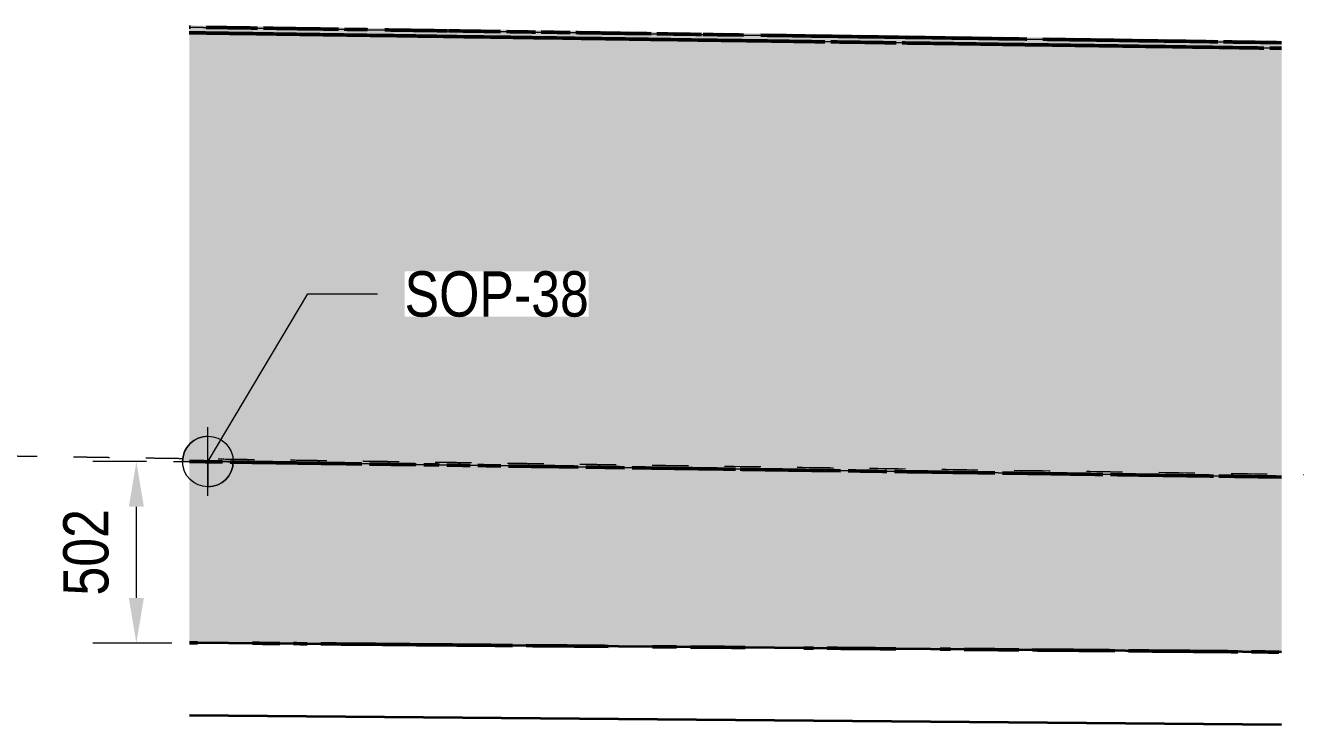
# Model space of a CAD drawing. Header units: metres. Extents: x 0 to 258, y 3 to 25.
# Drawn here: x 72.672 to 76.182, y 21.696 to 23.628 of the extents above; entities that cross this region are included whole.
import ezdxf

# ---------------------------------------------------------------- set-up
doc = ezdxf.new("R2010")
doc.units = ezdxf.units.M
doc.linetypes.add('JacobsDash', pattern=[0.0045, 0.003, -0.0015])
doc.layers.get('Defpoints').update_dxf_attribs({"color": 41})
for name, color, linetype, lineweight in [('A-ANNO-DIMS', 7, 'Continuous', 9), ('A-ANNO-NOTE', 7, 'Continuous', 9), ('A-FLOR', 7, 'Continuous', 50), ('A-FLOR-HDLN', 7, 'JacobsDash', 18), ('G-ANNO-TEXT', 7, 'Continuous', 9)]:
    doc.layers.add(name, color=color, linetype=linetype, lineweight=lineweight)
doc.styles.add('Arial Narrow_2', font='ARIALN.TTF', dxfattribs={"height": 0.125})
doc.dimstyles.new('Dimension_Standard_O__mm_', dxfattribs={"dimscale": 0.3048, "dimtxt": 0.127929, "dimasz": 0.410105, "dimexe": 0.393701, "dimexo": 0.246063, "dimgap": 0.246063, "dimtad": 1, "dimdec": 0, "dimlfac": 1000, "dimzin": 0, "dimdsep": 46, "dimtxsty": 'Arial Narrow_2', "dimsah": 1, "dimcen": 0.09, "dimaunit": 1, "dimadec": 4, "dimazin": 0, "dimtfac": 1, "dimtdec": 4, "dimtix": 1, "dimtmove": 0, "dimatfit": 3, "dimfxl": 1, "dimtvp": 1, "dimtfill": 1, "dimtolj": 1, "dimtzin": 0, "dimlwd": 18, "dimlwe": 18, "dimarcsym": 2})

# ---------------------------------------------------------------- blocks, each defined once
blk = doc.blocks.new('CS_SYMB_SETOUT POINT - 5mm-2022283-Section 187')
at = {"layer": 'A-ANNO-NOTE'}
h = blk.add_hatch(color=256, dxfattribs=at)
edge = h.paths.add_edge_path()
edge.add_line((-339.8746, 22.4926), (-339.8746, 22.4226))
edge.add_line((-339.8746, 22.4226), (-339.9446, 22.4226))
edge.add_arc((-339.8746, 22.4226), 0.07, 90, 180, ccw=False)
h = blk.add_hatch(color=256, dxfattribs=at)
edge = h.paths.add_edge_path()
edge.add_line((-339.8746, 22.3526), (-339.8746, 22.4226))
edge.add_line((-339.8746, 22.4226), (-339.8046, 22.4226))
edge.add_arc((-339.8746, 22.4226), 0.07, 270, 360, ccw=False)
for p, q in [((-339.8746, 22.3276), (-339.8746, 22.5176)), ((-339.8746, 22.4226), (-339.8746, 22.4926)), ((-339.9696, 22.4226), (-339.7796, 22.4226)), ((-339.9446, 22.4226), (-339.8746, 22.4226)), ((-339.8046, 22.4226), (-339.8746, 22.4226)), ((-339.8746, 22.4226), (-339.8746, 22.3526))]:
    blk.add_line(p, q, dxfattribs=at)
blk.add_circle((-339.8746, 22.4226), 0.07, dxfattribs=at)
for start, end in [(90, 180), (270, 360)]:
    blk.add_arc((-339.8746, 22.4226), 0.07, start, end, dxfattribs=at)
blk = doc.blocks.new('DIMBLOCK25-Section 187')
at = {"layer": 'A-ANNO-DIMS', "color": 0, "lineweight": 18, "transparency": 16777216}
for p, q in [((73.0061, 22.4226), (72.8583, 22.4226)), ((72.9783, 22.0457), (72.9783, 22.2976)), ((73.0761, 21.9207), (72.8583, 21.9207))]:
    blk.add_line(p, q, dxfattribs=at)
at = {"layer": 'A-ANNO-DIMS', "color": 0, "transparency": 16777216}
for points in [[(72.9575, 22.2976), (72.9991, 22.2976), (72.9783, 22.4226)], [(72.9575, 22.0457), (72.9991, 22.0457), (72.9783, 21.9207)]]:
    blk.add_solid(points, dxfattribs=at)
at = {"layer": 'Defpoints', "color": 0, "transparency": 16777216}
for p in [(72.9783, 22.4226), (73.0811, 22.4226), (73.1511, 21.9207)]:
    blk.add_point(p, dxfattribs=at)
at = {"layer": 'A-ANNO-DIMS', "color": 0, "lineweight": 18, "transparency": 16777216, "insert": (72.8395, 22.1716), "char_height": 0.125, "width": 0.285099, "attachment_point": 5, "rotation": 90, "style": 'Arial Narrow_2', "bg_fill": 3, "box_fill_scale": 1.1, "bg_fill_color": 256, "bg_fill_true_color": 13158600, "bg_fill_transparency": 0}
blk.add_mtext('\\A1;502', dxfattribs=at)

msp = doc.modelspace()

# ---------------------------------------------------------------- hatches: boundary and pattern name
at = {"layer": 'A-FLOR', "lineweight": 5, "true_color": 0xc0c0c0}
for points in [[(76.1439, 23.58), (76.1433, 23.5853), (74.1025, 23.6144), (74.1012, 23.6139), (74.0999, 23.6144), (74.0989, 23.6144), (73.1248, 23.6278), (73.1248, 23.6231), (76.1433, 23.58)], [(76.1439, 23.5645), (76.1439, 23.58), (73.1248, 23.6231), (73.1248, 23.6075), (76.1304, 23.5647)], [(76.1439, 22.3797), (76.1439, 23.5645), (73.1248, 23.6075), (73.1248, 22.4228), (76.1404, 22.3798)], [(76.1439, 21.8958), (76.1439, 22.3797), (73.1248, 22.4228), (73.1248, 21.9218), (74.3582, 21.9112), (76.1364, 21.8959)], [(76.1439, 21.8956), (76.1439, 21.8958), (76.1008, 21.8959)]]:
    msp.add_hatch(color=9, dxfattribs=at).paths.add_polyline_path(points)

# ---------------------------------------------------------------- linework, layer by layer
at = {"layer": 'A-FLOR', "lineweight": 35}
for p, q in [((76.1439, 21.8956), (73.1248, 21.9214)), ((73.1248, 21.7214), (76.1439, 21.6956))]:
    msp.add_line(p, q, dxfattribs=at)
at = {"layer": 'A-FLOR'}
for points in [[(73.1247, 23.6231), (73.1257, 23.6231), (73.1268, 23.623), (73.1278, 23.623)], [(73.3774, 23.6195), (73.388, 23.6193), (73.3987, 23.6192), (73.4093, 23.619)], [(73.6014, 23.6163), (73.6067, 23.6162), (73.612, 23.6161), (73.6174, 23.616)], [(73.8412, 23.6129), (73.8679, 23.6125), (73.8945, 23.6121), (73.9212, 23.6117)], [(74.0011, 23.6106), (74.0278, 23.6102), (74.0544, 23.6098), (74.0811, 23.6094)], [(74.0779, 23.5939), (74.056, 23.5942), (74.0341, 23.5946), (74.0123, 23.5949)], [(74.193, 23.6078), (74.1983, 23.6078), (74.2036, 23.6077), (74.209, 23.6076)], [(74.3049, 23.6062), (74.3369, 23.6058), (74.3688, 23.6053), (74.4008, 23.6049)], [(74.4168, 23.6047), (74.4579, 23.6041), (74.4989, 23.6035), (74.54, 23.6029)], [(74.5607, 23.6026), (74.5927, 23.6021), (74.6247, 23.6017), (74.6567, 23.6012)], [(74.8322, 23.5832), (74.7995, 23.5836), (74.7667, 23.5841), (74.7339, 23.5846)], [(74.9306, 23.5818), (74.9197, 23.5819), (74.9088, 23.5821), (74.8978, 23.5822)], [(75.029, 23.5804), (74.9962, 23.5808), (74.9634, 23.5813), (74.9306, 23.5818)], [(75.0782, 23.5797), (75.0618, 23.5799), (75.0454, 23.5801), (75.029, 23.5804)], [(75.1274, 23.579), (75.1164, 23.5791), (75.1055, 23.5793), (75.0946, 23.5794)], [(75.3241, 23.5762), (75.2913, 23.5766), (75.2585, 23.5771), (75.2257, 23.5776)], [(75.4225, 23.5748), (75.3897, 23.5752), (75.3569, 23.5757), (75.3241, 23.5762)], [(75.4835, 23.5894), (75.5169, 23.589), (75.5503, 23.5885), (75.5838, 23.588)], [(75.5838, 23.588), (75.6264, 23.5874), (75.669, 23.5868), (75.7116, 23.5862)], [(76.0947, 23.5652), (76.0783, 23.5654), (76.0619, 23.5657), (76.0455, 23.5659)], [(76.1439, 23.5645), (76.133, 23.5646), (76.122, 23.5648), (76.1111, 23.565)], [(73.4307, 22.4184), (73.4165, 22.4186), (73.4022, 22.4188), (73.388, 22.419)], [(73.8152, 22.4129), (73.801, 22.4131), (73.7867, 22.4133), (73.7725, 22.4135)], [(73.9859, 22.4105), (73.9646, 22.4108), (73.9432, 22.4111), (73.9219, 22.4114)], [(74.0286, 22.4099), (74.0215, 22.41), (74.0144, 22.4101), (74.0073, 22.4102)], [(74.1993, 22.4074), (74.1708, 22.4079), (74.1424, 22.4083), (74.1139, 22.4087)], [(74.3273, 22.4056), (74.2917, 22.4061), (74.2562, 22.4066), (74.2206, 22.4071)], [(74.498, 22.4032), (74.4553, 22.4038), (74.4126, 22.4044), (74.37, 22.405)], [(74.6343, 22.4012), (74.5889, 22.4019), (74.5435, 22.4025), (74.498, 22.4032)], [(74.7967, 22.3989), (74.754, 22.3995), (74.7113, 22.4001), (74.6687, 22.4008)], [(74.9246, 22.3971), (74.882, 22.3977), (74.8393, 22.3983), (74.7967, 22.3989)], [(75.3938, 22.3904), (75.3867, 22.3905), (75.3796, 22.3906), (75.3725, 22.3907)], [(75.5218, 22.3886), (75.4792, 22.3892), (75.4365, 22.3898), (75.3939, 22.3904)], [(73.2989, 21.9203), (73.3241, 21.9201), (73.3494, 21.9199), (73.3746, 21.9196)], [(73.4124, 21.9193), (73.425, 21.9192), (73.4376, 21.9191), (73.4502, 21.919)], [(73.8286, 21.9158), (73.8916, 21.9152), (73.9547, 21.9147), (74.0177, 21.9141)], [(74.0556, 21.9138), (74.106, 21.9134), (74.1565, 21.9129), (74.2069, 21.9125)], [(74.2069, 21.9125), (74.2321, 21.9123), (74.2574, 21.9121), (74.2826, 21.9118)], [(74.4045, 21.9108), (74.4269, 21.9106), (74.4493, 21.9104), (74.4717, 21.9102)], [(74.5096, 21.9099), (74.56, 21.9095), (74.6105, 21.909), (74.6609, 21.9086)], [(74.823, 21.9072), (74.832, 21.9071), (74.8411, 21.907), (74.8501, 21.907)], [(74.8879, 21.9066), (74.9131, 21.9064), (74.9383, 21.9062), (74.9636, 21.906)], [(74.9636, 21.906), (75.0014, 21.9057), (75.0392, 21.9053), (75.0771, 21.905)], [(75.2004, 21.904), (75.2097, 21.9039), (75.2191, 21.9038), (75.2284, 21.9037)], [(75.2662, 21.9034), (75.2914, 21.9032), (75.3167, 21.903), (75.3419, 21.9027)], [(75.3419, 21.9027), (75.3671, 21.9025), (75.3923, 21.9023), (75.4176, 21.9021)], [(75.4554, 21.9018), (75.4932, 21.9014), (75.5311, 21.9011), (75.5689, 21.9008)], [(75.5689, 21.9008), (75.6067, 21.9005), (75.6445, 21.9001), (75.6824, 21.8998)], [(75.7202, 21.8995), (75.7454, 21.8993), (75.7707, 21.8991), (75.7959, 21.8988)], [(75.9472, 21.8975), (75.9724, 21.8973), (75.9977, 21.8971), (76.0229, 21.8969)], [(76.0607, 21.8966), (76.0859, 21.8963), (76.1111, 21.8961), (76.1364, 21.8959)]]:
    msp.add_open_spline(points, degree=3, dxfattribs=at)
for points, knots in [([(73.1316, 23.6074), (73.1312, 23.6074), (73.1289, 23.6075), (73.1266, 23.6075), (73.1247, 23.6075)], [-0.0952479132, -0.0952479132, -0.0952479132, -0.0952479132, -0.0952148438, -0.0950409806, -0.0950409806, -0.0950409806, -0.0950409806]), ([(73.1617, 23.607), (73.1597, 23.607), (73.1548, 23.6071), (73.1447, 23.6072), (73.1367, 23.6074), (73.1316, 23.6074)], [-0.096114601, -0.096114601, -0.096114601, -0.096114601, -0.0959472656, -0.095703125, -0.0952480177, -0.0952480177, -0.0952480177, -0.0952480177]), ([(73.1922, 23.6066), (73.1885, 23.6066), (73.1819, 23.6067), (73.1729, 23.6068), (73.1664, 23.6069), (73.1626, 23.607), (73.1617, 23.607)], [-0.0969812483, -0.0969812483, -0.0969812483, -0.0969812483, -0.0966796875, -0.0964355469, -0.0961914062, -0.0961146384, -0.0961146384, -0.0961146384, -0.0961146384]), ([(73.1714, 23.6224), (73.1721, 23.6224), (73.1755, 23.6223), (73.1803, 23.6223), (73.1846, 23.6222), (73.1861, 23.6222)], [0.0963790357, 0.0963790357, 0.0963790357, 0.0963790357, 0.0964355469, 0.0966796875, 0.0968016003, 0.0968016003, 0.0968016003, 0.0968016003]), ([(73.1861, 23.6222), (73.1904, 23.6221), (73.1979, 23.622), (73.2086, 23.6219), (73.218, 23.6217), (73.2274, 23.6216), (73.2367, 23.6215), (73.2441, 23.6214), (73.2484, 23.6213), (73.2497, 23.6213)], [0.096801669, 0.096801669, 0.096801669, 0.096801669, 0.097167969, 0.097412109, 0.09765625, 0.097900391, 0.098144531, 0.098388672, 0.098491401, 0.098491401, 0.098491401, 0.098491401]), ([(73.2576, 23.6056), (73.2566, 23.6056), (73.2526, 23.6057), (73.2455, 23.6058), (73.2364, 23.6059), (73.227, 23.6061), (73.2177, 23.6062), (73.2083, 23.6063), (73.1998, 23.6065), (73.1945, 23.6065), (73.1922, 23.6066)], [-0.0987145, -0.0987145, -0.0987145, -0.0987145, -0.098632812, -0.098388672, -0.098144531, -0.097900391, -0.09765625, -0.097412109, -0.097167969, -0.096981259, -0.096981259, -0.096981259, -0.096981259]), ([(73.2497, 23.6213), (73.2514, 23.6213), (73.2592, 23.6212), (73.2733, 23.621), (73.2928, 23.6207), (73.3062, 23.6205), (73.3135, 23.6204)], [0.098491572, 0.098491572, 0.098491572, 0.098491572, 0.098632812, 0.099121094, 0.099609375, 0.100183343, 0.100183343, 0.100183343, 0.100183343]), ([(73.7499, 23.5986), (73.745, 23.5987), (73.7155, 23.5991), (73.6613, 23.5999), (73.5874, 23.6009), (73.5134, 23.602), (73.4393, 23.603), (73.3778, 23.6039), (73.3285, 23.6046), (73.2976, 23.6051), (73.274, 23.6054), (73.2627, 23.6056), (73.2576, 23.6056)], [-0.11171381, -0.11171381, -0.11171381, -0.11171381, -0.11132812, -0.109375, -0.10742188, -0.10546875, -0.10351562, -0.1015625, -0.10058594, -0.09960938, -0.09912109, -0.09871456, -0.09871456, -0.09871456, -0.09871456]), ([(73.3294, 23.6202), (73.3415, 23.62), (73.3575, 23.6198), (73.3735, 23.6195), (73.3774, 23.6195)], [0.10060362, 0.10060362, 0.10060362, 0.10060362, 0.1015625, 0.101870908, 0.101870908, 0.101870908, 0.101870908]), ([(73.4094, 23.619), (73.4194, 23.6189), (73.4301, 23.6187), (73.4408, 23.6186), (73.4413, 23.6186)], [0.1027159759, 0.1027159759, 0.1027159759, 0.1027159759, 0.103515625, 0.1035606681, 0.1035606681, 0.1035606681, 0.1035606681]), ([(73.4413, 23.6186), (73.4654, 23.6182), (73.4974, 23.6178), (73.5295, 23.6173), (73.5374, 23.6172)], [0.103560803, 0.103560803, 0.103560803, 0.103560803, 0.10546875, 0.106095503, 0.106095503, 0.106095503, 0.106095503]), ([(73.5534, 23.617), (73.5648, 23.6168), (73.5808, 23.6166), (73.5968, 23.6163), (73.6014, 23.6163)], [0.106517679, 0.106517679, 0.106517679, 0.106517679, 0.107421875, 0.107785304, 0.107785304, 0.107785304, 0.107785304]), ([(73.6653, 23.6154), (73.6887, 23.615), (73.7368, 23.6143), (73.7945, 23.6135), (73.8288, 23.613), (73.8385, 23.6129)], [0.109475104, 0.109475104, 0.109475104, 0.109475104, 0.111328125, 0.11328125, 0.114048706, 0.114048706, 0.114048706, 0.114048706]), ([(74.0123, 23.5949), (73.9939, 23.5951), (73.9262, 23.5961), (73.8387, 23.5973), (73.7696, 23.5983), (73.7499, 23.5986)], [-0.118646776, -0.118646776, -0.118646776, -0.118646776, -0.1171875, -0.11328125, -0.111713902, -0.111713902, -0.111713902, -0.111713902]), ([(73.9212, 23.6117), (73.9332, 23.6115), (73.9545, 23.6112), (73.9758, 23.6109), (73.9851, 23.6108)], [0.116234307, 0.116234307, 0.116234307, 0.116234307, 0.1171875, 0.117924107, 0.117924107, 0.117924107, 0.117924107]), ([(74.2418, 23.5916), (74.1962, 23.5922), (74.1415, 23.593), (74.0869, 23.5938), (74.0779, 23.5939)], [-0.124712926, -0.124712926, -0.124712926, -0.124712926, -0.12109375, -0.120380153, -0.120380153, -0.120380153, -0.120380153]), ([(74.097, 23.6092), (74.0997, 23.6092), (74.1264, 23.6088), (74.153, 23.6084), (74.177, 23.6081)], [0.120880954, 0.120880954, 0.120880954, 0.120880954, 0.12109375, 0.122993509, 0.122993509, 0.122993509, 0.122993509]), ([(74.209, 23.6076), (74.2236, 23.6074), (74.2556, 23.607), (74.2876, 23.6065), (74.3049, 23.6062)], [0.123838581, 0.123838581, 0.123838581, 0.123838581, 0.125, 0.126372892, 0.126372892, 0.126372892, 0.126372892]), ([(74.5447, 23.6028), (74.546, 23.6028), (74.5514, 23.6027), (74.5567, 23.6027), (74.5607, 23.6026)], [0.1327095719, 0.1327095719, 0.1327095719, 0.1327095719, 0.1328125, 0.1331322712, 0.1331322712, 0.1331322712, 0.1331322712]), ([(74.7046, 23.6005), (74.7512, 23.5999), (74.8963, 23.5978), (75.1399, 23.5943), (75.3384, 23.5915), (75.4385, 23.5901), (75.4399, 23.5901)], [0.13693434, 0.13693434, 0.13693434, 0.13693434, 0.140625, 0.1484375, 0.15625, 0.15636733, 0.15636733, 0.15636733, 0.15636733]), ([(74.3402, 23.5902), (74.3111, 23.5906), (74.2783, 23.5911), (74.2455, 23.5915), (74.2419, 23.5916)], [-0.127312803, -0.127312803, -0.127312803, -0.127312803, -0.125, -0.124713121, -0.124713121, -0.124713121, -0.124713121]), ([(74.7339, 23.5846), (74.6721, 23.5855), (74.561, 23.587), (74.4297, 23.5889), (74.3604, 23.5899), (74.3403, 23.5902)], [-0.13771243, -0.13771243, -0.13771243, -0.13771243, -0.1328125, -0.12890625, -0.12731298, -0.12731298, -0.12731298, -0.12731298]), ([(74.8814, 23.5825), (74.869, 23.5827), (74.8526, 23.5829), (74.8362, 23.5831), (74.8322, 23.5832)], [-0.141612387, -0.141612387, -0.141612387, -0.141612387, -0.140625, -0.140312377, -0.140312377, -0.140312377, -0.140312377]), ([(75.2257, 23.5776), (75.197, 23.578), (75.1643, 23.5784), (75.1315, 23.5789), (75.1274, 23.579)], [-0.150711559, -0.150711559, -0.150711559, -0.150711559, -0.1484375, -0.148111879, -0.148111879, -0.148111879, -0.148111879]), ([(75.5208, 23.5734), (75.4923, 23.5738), (75.4595, 23.5742), (75.4267, 23.5747), (75.4225, 23.5748)], [-0.158511327, -0.158511327, -0.158511327, -0.158511327, -0.15625, -0.155911513, -0.155911513, -0.155911513, -0.155911513]), ([(76.0455, 23.5659), (76.0392, 23.566), (75.9836, 23.5668), (75.8787, 23.5683), (75.7101, 23.5707), (75.5908, 23.5724), (75.5208, 23.5734)], [-0.17237696, -0.17237696, -0.17237696, -0.17237696, -0.171875, -0.16796875, -0.1640625, -0.15851135, -0.15851135, -0.15851135, -0.15851135]), ([(75.7116, 23.5862), (75.7181, 23.5861), (75.7714, 23.5853), (75.8247, 23.5846), (75.8715, 23.5839)], [0.163548854, 0.163548854, 0.163548854, 0.163548854, 0.1640625, 0.167773224, 0.167773224, 0.167773224, 0.167773224]), ([(75.8715, 23.5839), (75.874, 23.5839), (75.9059, 23.5834), (75.9379, 23.583), (75.9674, 23.5825)], [0.167773338, 0.167773338, 0.167773338, 0.167773338, 0.16796875, 0.170307925, 0.170307925, 0.170307925, 0.170307925]), ([(75.9834, 23.5823), (75.9979, 23.5821), (76.0514, 23.5814), (76.1048, 23.5806), (76.1439, 23.58)], [0.170730305, 0.170730305, 0.170730305, 0.170730305, 0.171875, 0.174970197, 0.174970197, 0.174970197, 0.174970197]), ([(73.1736, 22.4221), (73.1675, 22.4222), (73.1551, 22.4223), (73.1388, 22.4226), (73.1287, 22.4227), (73.1248, 22.4228)], [-0.096978206, -0.096978206, -0.096978206, -0.096978206, -0.0965, -0.096, -0.09568235, -0.09568235, -0.09568235, -0.09568235]), ([(73.2166, 22.4215), (73.2153, 22.4215), (73.2076, 22.4216), (73.1935, 22.4218), (73.1805, 22.422), (73.1739, 22.4221), (73.1736, 22.4221)], [-0.098105574, -0.098105574, -0.098105574, -0.098105574, -0.098, -0.0975, -0.097, -0.096978355, -0.096978355, -0.096978355, -0.096978355]), ([(73.388, 22.419), (73.3802, 22.4191), (73.3471, 22.4196), (73.3014, 22.4202), (73.2591, 22.4208), (73.2422, 22.4211), (73.238, 22.4211)], [-0.102614983, -0.102614983, -0.102614983, -0.102614983, -0.102, -0.1, -0.099, -0.098669033, -0.098669033, -0.098669033, -0.098669033]), ([(73.4735, 22.4178), (73.4625, 22.4179), (73.4482, 22.4182), (73.434, 22.4184), (73.4307, 22.4184)], [-0.104869783, -0.104869783, -0.104869783, -0.104869783, -0.104, -0.103742415, -0.103742415, -0.103742415, -0.103742415]), ([(73.559, 22.4166), (73.5448, 22.4168), (73.5163, 22.4172), (73.4878, 22.4176), (73.4735, 22.4178)], [-0.107124519, -0.107124519, -0.107124519, -0.107124519, -0.106, -0.104869865, -0.104869865, -0.104869865, -0.104869865]), ([(73.6017, 22.416), (73.5985, 22.416), (73.5843, 22.4162), (73.5701, 22.4164), (73.559, 22.4166)], [-0.108251887, -0.108251887, -0.108251887, -0.108251887, -0.108, -0.107124656, -0.107124656, -0.107124656, -0.107124656]), ([(73.6871, 22.4147), (73.6807, 22.4148), (73.6594, 22.4151), (73.638, 22.4154), (73.6231, 22.4157)], [-0.11050642, -0.11050642, -0.11050642, -0.11050642, -0.11, -0.108815561, -0.108815561, -0.108815561, -0.108815561]), ([(73.7512, 22.4138), (73.7487, 22.4139), (73.7273, 22.4142), (73.706, 22.4145), (73.6871, 22.4147)], [-0.112197719, -0.112197719, -0.112197719, -0.112197719, -0.112, -0.110506623, -0.110506623, -0.110506623, -0.110506623]), ([(73.9006, 22.4117), (73.8988, 22.4117), (73.8774, 22.412), (73.8561, 22.4123), (73.8365, 22.4126)], [-0.116143463, -0.116143463, -0.116143463, -0.116143463, -0.116, -0.114452372, -0.114452372, -0.114452372, -0.114452372]), ([(74.1139, 22.4087), (74.0915, 22.409), (74.063, 22.4094), (74.0346, 22.4098), (74.0286, 22.4099)], [-0.121780303, -0.121780303, -0.121780303, -0.121780303, -0.12, -0.119525638, -0.119525638, -0.119525638, -0.119525638]), ([(74.37, 22.405), (74.3631, 22.4051), (74.356, 22.4052), (74.3489, 22.4053), (74.3486, 22.4053)], [-0.1285445113, -0.1285445113, -0.1285445113, -0.1285445113, -0.128, -0.1279808574, -0.1279808574, -0.1279808574, -0.1279808574]), ([(74.6687, 22.4008), (74.6632, 22.4008), (74.6561, 22.4009), (74.649, 22.401), (74.6473, 22.4011)], [-0.1364360875, -0.1364360875, -0.1364360875, -0.1364360875, -0.136, -0.1358723553, -0.1358723553, -0.1358723553, -0.1358723553]), ([(75.0526, 22.3953), (75.02, 22.3957), (74.9845, 22.3963), (74.9489, 22.3968), (74.946, 22.3968)], [-0.1465824, -0.1465824, -0.1465824, -0.1465824, -0.144, -0.143764001, -0.143764001, -0.143764001, -0.143764001]), ([(75.3512, 22.391), (75.32, 22.3915), (75.2276, 22.3928), (75.1352, 22.3941), (75.0739, 22.395)], [-0.154473976, -0.154473976, -0.154473976, -0.154473976, -0.152, -0.147146153, -0.147146153, -0.147146153, -0.147146153]), ([(75.6498, 22.3868), (75.6199, 22.3872), (75.5773, 22.3878), (75.5346, 22.3884), (75.5218, 22.3886)], [-0.162365552, -0.162365552, -0.162365552, -0.162365552, -0.16, -0.158983448, -0.158983448, -0.158983448, -0.158983448]), ([(75.9552, 22.3824), (75.9497, 22.3825), (75.919, 22.3829), (75.863, 22.3837), (75.7873, 22.3848), (75.7233, 22.3857), (75.6846, 22.3863), (75.6711, 22.3865)], [-0.170436372, -0.170436372, -0.170436372, -0.170436372, -0.17, -0.168, -0.166, -0.164, -0.162929129, -0.162929129, -0.162929129, -0.162929129]), ([(76.1439, 22.3797), (76.1007, 22.3803), (76.0427, 22.3812), (75.9846, 22.382), (75.9698, 22.3822)], [-0.175421556, -0.175421556, -0.175421556, -0.175421556, -0.172, -0.170820969, -0.170820969, -0.170820969, -0.170820969]), ([(73.1248, 21.9218), (73.126, 21.9218), (73.1336, 21.9217), (73.1411, 21.9216), (73.1474, 21.9216)], [-0.894681168, -0.894681168, -0.894681168, -0.894681168, -0.894503546, -0.893617021, -0.893617021, -0.893617021, -0.893617021]), ([(73.4881, 21.9187), (73.5259, 21.9184), (73.6142, 21.9176), (73.7277, 21.9166), (73.8034, 21.916), (73.8286, 21.9158)], [-0.87765979, -0.87765979, -0.87765979, -0.87765979, -0.87234043, -0.86524823, -0.8617024, -0.8617024, -0.8617024, -0.8617024]), ([(75.7959, 21.8988), (75.8211, 21.8986), (75.8715, 21.8982), (75.922, 21.8978), (75.9472, 21.8975)], [-0.769503546, -0.769503546, -0.769503546, -0.769503546, -0.765957447, -0.762411897, -0.762411897, -0.762411897, -0.762411897])]:
    msp.add_open_spline(points, degree=3, knots=knots, dxfattribs=at)
at = {"layer": 'A-FLOR-HDLN'}
for points, knots in [([(73.1278, 23.623), (73.1289, 23.623), (73.1355, 23.6229), (73.1449, 23.6228), (73.1563, 23.6226), (73.1643, 23.6225), (73.1692, 23.6224), (73.1714, 23.6224)], [0.0951118, 0.0951118, 0.0951118, 0.0951118, 0.095214844, 0.095703125, 0.095947266, 0.096191406, 0.096377611, 0.096377611, 0.096377611, 0.096377611]), ([(73.3135, 23.6204), (73.3186, 23.6203), (73.3239, 23.6202), (73.3292, 23.6202), (73.3294, 23.6202)], [0.1001846528, 0.1001846528, 0.1001846528, 0.1001846528, 0.1005859375, 0.1006023105, 0.1006023105, 0.1006023105, 0.1006023105]), ([(73.6174, 23.616), (73.6321, 23.6158), (73.6481, 23.6156), (73.6641, 23.6154), (73.6653, 23.6154)], [0.108209285, 0.108209285, 0.108209285, 0.108209285, 0.109375, 0.109475104, 0.109475104, 0.109475104, 0.109475104]), ([(76.9041, 22.3761), (76.8777, 22.3765), (76.8008, 22.3776), (76.6735, 22.3794), (76.5473, 22.3812), (76.4464, 22.3827), (76.3707, 22.3837), (76.295, 22.3848), (76.1941, 22.3862), (76.0175, 22.3888), (75.7653, 22.3924), (75.4626, 22.3967), (75.1599, 22.401), (74.857, 22.4053), (74.6047, 22.4089), (74.4281, 22.4114), (74.3271, 22.4129), (74.2514, 22.4139), (74.1756, 22.415), (74.0999, 22.4161), (74.0241, 22.4172), (73.9482, 22.4183), (73.8723, 22.4193), (73.8091, 22.4202), (73.7647, 22.4209), (73.7393, 22.4212), (73.7203, 22.4215), (73.7012, 22.4218), (73.6821, 22.4221), (73.6631, 22.4223), (73.6379, 22.4227), (73.6073, 22.4231), (73.5707, 22.4236), (73.5329, 22.4242), (73.495, 22.4247), (73.4574, 22.4253), (73.4073, 22.426), (73.3574, 22.4267), (73.3078, 22.4274), (73.2583, 22.4281), (73.2091, 22.4288), (73.1603, 22.4295), (73.1239, 22.4301), (73.0936, 22.4305), (73.0696, 22.4308), (73.0517, 22.4311), (73.0342, 22.4313), (73.0113, 22.4317), (72.9825, 22.4321), (72.9522, 22.4325), (72.9279, 22.4329), (72.9099, 22.4331), (72.8923, 22.4334), (72.8746, 22.4336), (72.8572, 22.4339), (72.8399, 22.4342), (72.8226, 22.4344), (72.8053, 22.4347), (72.7911, 22.4349), (72.78, 22.435), (72.7717, 22.4351), (72.7637, 22.4353), (72.7533, 22.4354), (72.7407, 22.4356), (72.7255, 22.4358), (72.7096, 22.436), (72.6921, 22.4363), (72.6678, 22.4367), (72.6376, 22.4371), (72.6144, 22.4374), (72.596, 22.4377), (72.5814, 22.4379), (72.5651, 22.4381), (72.548, 22.4384), (72.5338, 22.4386), (72.5227, 22.4388), (72.5146, 22.4389), (72.5068, 22.439), (72.4965, 22.4391), (72.484, 22.4393), (72.4691, 22.4395), (72.4543, 22.4398), (72.4394, 22.44), (72.4196, 22.4403), (72.3951, 22.4406), (72.3714, 22.441), (72.3525, 22.4413), (72.3384, 22.4415), (72.324, 22.4417), (72.3094, 22.4419), (72.2951, 22.4421), (72.2814, 22.4423), (72.2688, 22.4425), (72.2568, 22.4427), (72.245, 22.4428), (72.2327, 22.443), (72.2195, 22.4432), (72.206, 22.4434), (72.1924, 22.4436), (72.1793, 22.4438), (72.1669, 22.444), (72.1507, 22.4442), (72.1309, 22.4445), (72.107, 22.4449), (72.076, 22.4454), (72.0472, 22.4458), (72.0185, 22.4462), (71.9975, 22.4465), (71.9811, 22.4468), (71.9682, 22.447), (71.9586, 22.4471), (71.9489, 22.4473), (71.9391, 22.4474), (71.9296, 22.4476), (71.9205, 22.4477), (71.9121, 22.4478), (71.9043, 22.4479), (71.8965, 22.4481), (71.8885, 22.4482), (71.8798, 22.4483), (71.8677, 22.4485), (71.8531, 22.4487), (71.8423, 22.4489), (71.834, 22.449), (71.8275, 22.4491), (71.8203, 22.4492), (71.8128, 22.4493), (71.8055, 22.4495), (71.7986, 22.4496), (71.7924, 22.4497), (71.7865, 22.4498), (71.7808, 22.4498), (71.7752, 22.4499), (71.7695, 22.45), (71.7621, 22.4501), (71.7531, 22.4503), (71.745, 22.4504), (71.7388, 22.4505), (71.7341, 22.4506), (71.7295, 22.4507), (71.7235, 22.4508), (71.716, 22.4509), (71.7084, 22.451), (71.7024, 22.4511), (71.6978, 22.4512), (71.6932, 22.4513), (71.6884, 22.4513), (71.6837, 22.4514), (71.6792, 22.4515), (71.675, 22.4516), (71.6696, 22.4516), (71.6629, 22.4517), (71.6546, 22.4519), (71.648, 22.452), (71.6416, 22.4521), (71.6362, 22.4522), (71.6308, 22.4523), (71.6265, 22.4523), (71.622, 22.4524), (71.6172, 22.4525), (71.6124, 22.4526), (71.6078, 22.4526), (71.6032, 22.4527), (71.5987, 22.4528), (71.5942, 22.4529), (71.5897, 22.4529), (71.5852, 22.453), (71.5792, 22.4531), (71.5717, 22.4532), (71.5627, 22.4534), (71.5537, 22.4535), (71.5446, 22.4537), (71.5371, 22.4538), (71.5312, 22.4539), (71.5268, 22.454), (71.5224, 22.454), (71.5179, 22.4541), (71.5134, 22.4542), (71.5073, 22.4543), (71.5027, 22.4544), (71.4996, 22.4544)], [-0.1820933, -0.1820933, -0.1820933, -0.1820933, -0.18, -0.176, -0.172, -0.17, -0.168, -0.166, -0.164, -0.16, -0.152, -0.144, -0.136, -0.128, -0.12, -0.116, -0.114, -0.112, -0.11, -0.108, -0.106, -0.104, -0.102, -0.1, -0.099, -0.0985, -0.098, -0.0975, -0.097, -0.0965, -0.096, -0.095, -0.094, -0.093, -0.092, -0.091, -0.09, -0.088, -0.087, -0.086, -0.084, -0.083, -0.082, -0.081, -0.0805, -0.08, -0.0795, -0.079, -0.078, -0.077, -0.0765, -0.076, -0.0755, -0.075, -0.0745, -0.074, -0.0735, -0.073, -0.0725, -0.07225, -0.072, -0.07175, -0.0715, -0.071, -0.0705, -0.07, -0.0695, -0.069, -0.068, -0.067, -0.0665, -0.066, -0.0655, -0.065, -0.0645, -0.06425, -0.064, -0.06375, -0.0635, -0.063, -0.0625, -0.062, -0.0615, -0.061, -0.06, -0.059, -0.0585, -0.058, -0.0575, -0.057, -0.0565, -0.056, -0.0555, -0.055, -0.0545, -0.054, -0.0535, -0.053, -0.0525, -0.052, -0.0515, -0.051, -0.05, -0.049, -0.048, -0.046, -0.045, -0.044, -0.043, -0.0425, -0.042, -0.0415, -0.041, -0.0405, -0.04, -0.0395, -0.039, -0.0385, -0.038, -0.0375, -0.037, -0.036, -0.035, -0.0345, -0.034, -0.0335, -0.033, -0.0325, -0.032, -0.0315, -0.031, -0.0305, -0.03, -0.0295, -0.029, -0.028, -0.027, -0.0265, -0.026, -0.0255, -0.025, -0.024, -0.023, -0.0225, -0.022, -0.0215, -0.021, -0.0205, -0.02, -0.0195, -0.019, -0.018, -0.017, -0.0165, -0.016, -0.015, -0.0145, -0.014, -0.0135, -0.013, -0.0125, -0.012, -0.0115, -0.011, -0.0105, -0.01, -0.0095, -0.009, -0.008, -0.007, -0.006, -0.005, -0.004, -0.0035, -0.003, -0.0025, -0.002, -0.0015, -0.001, 0, 0, 0, 0]), ([(73.238, 22.4211), (73.2359, 22.4212), (73.2287, 22.4213), (73.2216, 22.4214), (73.2166, 22.4215)], [-0.098667729, -0.098667729, -0.098667729, -0.098667729, -0.0985, -0.0981055744, -0.0981055744, -0.0981055744, -0.0981055744]), ([(73.8365, 22.4126), (73.8308, 22.4127), (73.8237, 22.4128), (73.8166, 22.4129), (73.8152, 22.4129)], [-0.1144510621, -0.1144510621, -0.1144510621, -0.1144510621, -0.114, -0.1138887268, -0.1138887268, -0.1138887268, -0.1138887268]), ([(75.0771, 21.905), (75.0897, 21.9049), (75.1275, 21.9046), (75.1686, 21.9042), (75.1971, 21.904), (75.2004, 21.904)], [-0.803189356, -0.803189356, -0.803189356, -0.803189356, -0.80141844, -0.79787234, -0.797412334, -0.797412334, -0.797412334, -0.797412334])]:
    msp.add_open_spline(points, degree=3, knots=knots, dxfattribs=at)
for points in [[(73.5374, 23.6172), (73.5427, 23.6171), (73.548, 23.617), (73.5533, 23.617)], [(73.8385, 23.6129), (73.8394, 23.6129), (73.8403, 23.6129), (73.8412, 23.6129)], [(73.9851, 23.6108), (73.9905, 23.6107), (73.9958, 23.6107), (74.0011, 23.6106)], [(74.0811, 23.6094), (74.0864, 23.6094), (74.0917, 23.6093), (74.097, 23.6092)], [(74.177, 23.6081), (74.1823, 23.608), (74.1876, 23.6079), (74.1929, 23.6078)], [(74.4008, 23.6049), (74.4061, 23.6048), (74.4114, 23.6047), (74.4168, 23.6047)], [(74.54, 23.6029), (74.5416, 23.6029), (74.5431, 23.6029), (74.5447, 23.6028)], [(74.6567, 23.6012), (74.6726, 23.601), (74.6886, 23.6008), (74.7046, 23.6005)], [(74.8978, 23.5822), (74.8924, 23.5823), (74.8869, 23.5824), (74.8815, 23.5825)], [(75.0946, 23.5794), (75.0891, 23.5795), (75.0837, 23.5796), (75.0782, 23.5797)], [(75.44, 23.5901), (75.4545, 23.5899), (75.4689, 23.5897), (75.4834, 23.5894)], [(75.9674, 23.5825), (75.9727, 23.5825), (75.9781, 23.5824), (75.9834, 23.5823)], [(76.1111, 23.565), (76.1057, 23.565), (76.1002, 23.5651), (76.0948, 23.5652)], [(73.623, 22.4157), (73.6159, 22.4158), (73.6088, 22.4159), (73.6017, 22.416)], [(73.7725, 22.4135), (73.7654, 22.4136), (73.7583, 22.4137), (73.7512, 22.4138)], [(73.9219, 22.4114), (73.9148, 22.4115), (73.9077, 22.4116), (73.9006, 22.4117)], [(74.0072, 22.4102), (74.0001, 22.4103), (73.993, 22.4104), (73.9859, 22.4105)], [(74.2206, 22.4071), (74.2135, 22.4072), (74.2064, 22.4073), (74.1993, 22.4074)], [(74.3486, 22.4053), (74.3415, 22.4054), (74.3344, 22.4055), (74.3273, 22.4056)], [(74.6473, 22.4011), (74.643, 22.4011), (74.6387, 22.4012), (74.6344, 22.4012)], [(74.9459, 22.3968), (74.9388, 22.3969), (74.9317, 22.397), (74.9246, 22.3971)], [(75.0739, 22.395), (75.0668, 22.3951), (75.0597, 22.3952), (75.0526, 22.3953)], [(75.3725, 22.3907), (75.3654, 22.3908), (75.3583, 22.3909), (75.3512, 22.391)], [(75.671, 22.3865), (75.664, 22.3866), (75.6569, 22.3867), (75.6498, 22.3868)], [(75.9697, 22.3822), (75.9649, 22.3823), (75.9601, 22.3823), (75.9552, 22.3824)], [(73.1474, 21.9216), (73.16, 21.9215), (73.1853, 21.9213), (73.2233, 21.9209), (73.2611, 21.9206), (73.2863, 21.9204), (73.2989, 21.9203)], [(73.3746, 21.9196), (73.3872, 21.9195), (73.3998, 21.9194), (73.4124, 21.9193)], [(73.4502, 21.919), (73.4628, 21.9189), (73.4754, 21.9188), (73.488, 21.9187)], [(74.0178, 21.9141), (74.0304, 21.914), (74.043, 21.9139), (74.0556, 21.9138)], [(74.2826, 21.9118), (74.3232, 21.9115), (74.3638, 21.9112), (74.4044, 21.9108)], [(74.4718, 21.9102), (74.4844, 21.9101), (74.497, 21.91), (74.5096, 21.9099)], [(74.6609, 21.9086), (74.7149, 21.9081), (74.769, 21.9077), (74.823, 21.9072)], [(74.8501, 21.907), (74.8627, 21.9069), (74.8753, 21.9068), (74.8879, 21.9066)], [(75.2284, 21.9037), (75.241, 21.9036), (75.2536, 21.9035), (75.2662, 21.9034)], [(75.4176, 21.9021), (75.4301, 21.902), (75.4427, 21.9019), (75.4553, 21.9018)], [(75.6824, 21.8998), (75.695, 21.8997), (75.7076, 21.8996), (75.7202, 21.8995)], [(76.0229, 21.8969), (76.0355, 21.8968), (76.0481, 21.8967), (76.0607, 21.8966)], [(76.1364, 21.8959), (76.1389, 21.8959), (76.1414, 21.8959), (76.1439, 21.8958)]]:
    msp.add_open_spline(points, degree=3, dxfattribs=at)
at = {"layer": 'G-ANNO-TEXT'}
for p, q in [((73.1768, 22.4232), (73.4527, 22.8857)), ((73.4527, 22.8857), (73.6446, 22.8857))]:
    msp.add_line(p, q, dxfattribs=at)

# ---------------------------------------------------------------- block references
at = {"layer": 'A-ANNO-NOTE'}
msp.add_blockref('CS_SYMB_SETOUT POINT - 5mm-2022283-Section 187', (413.0507, 0), dxfattribs=at)

# ---------------------------------------------------------------- next in the draw order: texts
at = {"layer": 'G-ANNO-TEXT', "insert": (73.7196, 22.9482), "char_height": 0.125, "attachment_point": 1, "style": 'Arial Narrow_2', "bg_fill": 3, "box_fill_scale": 1, "bg_fill_color": 256, "bg_fill_true_color": 13158600, "bg_fill_transparency": 0}
msp.add_mtext('SOP-38', dxfattribs=at)

# ---------------------------------------------------------------- next in the draw order: dimensions: what is measured, and where the dimension line sits
at = {"layer": 'A-ANNO-DIMS', "lineweight": 18}
dim = msp.add_linear_dim(base=(72.9783, 22.4226), p1=(73.1511, 21.9207), p2=(73.0811, 22.4226), angle=90, dimstyle='Dimension_Standard_O__mm_', override={"dimpost": '<>', "dimfxl": 0.506759}, dxfattribs=at)
dim.commit()
dim.dimension.update_dxf_attribs({"geometry": 'DIMBLOCK25-Section 187', "text_midpoint": (72.8395, 22.1716)})

doc.saveas('drawing.dxf')
